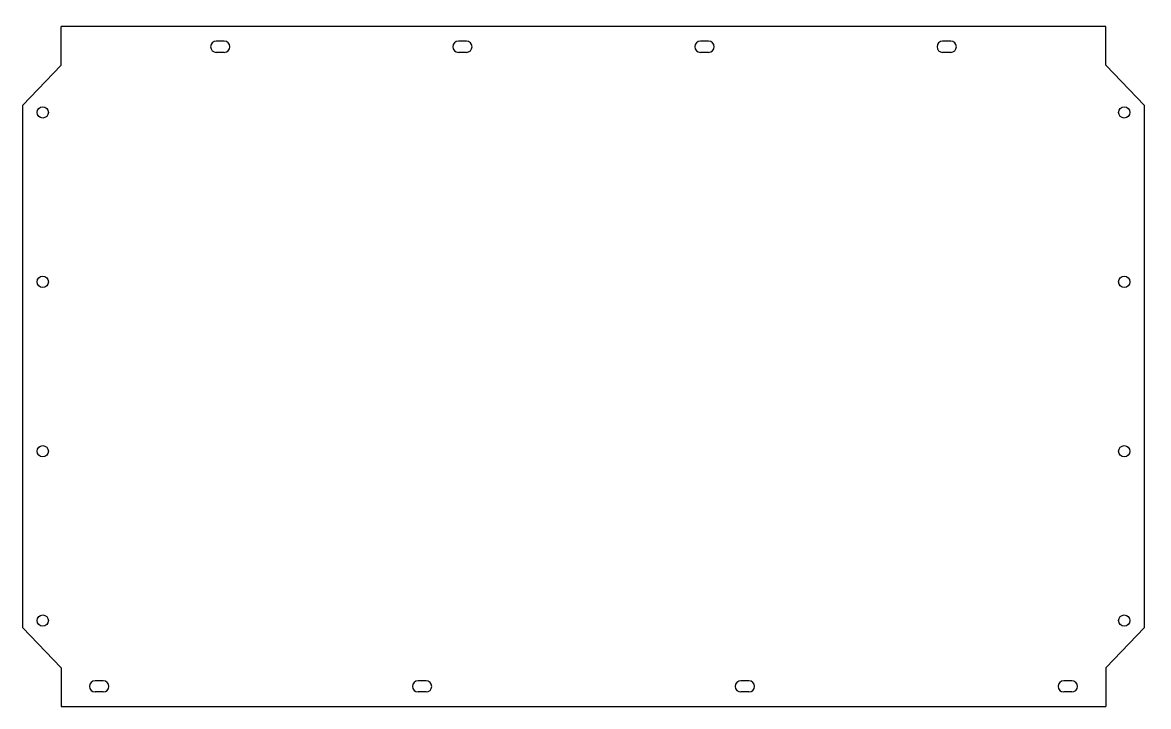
# Model space of a CAD drawing. Header units: millimetres. Extents: x 10 to 1405, y -69 to 779.
import ezdxf

# ---------------------------------------------------------------- set-up
doc = ezdxf.new("R2010")
doc.units = ezdxf.units.MM

msp = doc.modelspace()

# ---------------------------------------------------------------- linework, layer by layer
for p, q in [((57.7, 725.8), (57.7, 773.8)), ((1351.7, 725.8), (1351.7, 773.8)), ((259.7, 755.8), (249.7, 755.8)), ((559.7, 755.8), (549.7, 755.8)), ((859.7, 755.8), (849.7, 755.8)), ((1159.7, 755.8), (1149.7, 755.8)), ((259.7, 741.8), (249.7, 741.8)), ((559.7, 741.8), (549.7, 741.8)), ((859.7, 741.8), (849.7, 741.8)), ((1159.7, 741.8), (1149.7, 741.8)), ((57.7, 725.8), (9.7, 675.8)), ((1351.7, 725.8), (1399.7, 675.8)), ((57.7, -21.2), (9.7, 28.8)), ((1351.7, -21.2), (1399.7, 28.8)), ((57.7, -21.2), (57.7, -69.2)), ((1351.7, -21.2), (1351.7, -69.2)), ((109.7, -37.2), (99.7, -37.2)), ((509.7, -37.2), (499.7, -37.2)), ((909.7, -37.2), (899.7, -37.2)), ((1309.7, -37.2), (1299.7, -37.2)), ((109.7, -51.2), (99.7, -51.2)), ((509.7, -51.2), (499.7, -51.2)), ((909.7, -51.2), (899.7, -51.2)), ((1309.7, -51.2), (1299.7, -51.2))]:
    msp.add_line(p, q)
for points in [[(1351.7, 773.8), (57.7, 773.8)], [(9.7, 675.8), (9.7, 28.8)], [(1399.7, 28.8), (1399.7, 675.8)], [(57.7, -69.2), (1351.7, -69.2)]]:
    msp.add_lwpolyline(points)
msp.add_lwpolyline([(1404.7, 778.8)], close=True)
for centre in [(34.7, 667.3), (1374.7, 667.3), (34.7, 457.3), (1374.7, 457.3), (34.7, 247.3), (1374.7, 247.3), (34.7, 37.3), (1374.7, 37.3)]:
    msp.add_circle(centre, 7)
for centre, start, end in [((249.7, 748.8), 90, 270), ((259.7, 748.8), 270, 90), ((549.7, 748.8), 90, 270), ((559.7, 748.8), 270, 90), ((849.7, 748.8), 90, 270), ((859.7, 748.8), 270, 90), ((1149.7, 748.8), 90, 270), ((1159.7, 748.8), 270, 90), ((99.7, -44.2), 90, 270), ((109.7, -44.2), 270, 90), ((499.7, -44.2), 90, 270), ((509.7, -44.2), 270, 90), ((899.7, -44.2), 90, 270), ((909.7, -44.2), 270, 90), ((1299.7, -44.2), 90, 270), ((1309.7, -44.2), 270, 90)]:
    msp.add_arc(centre, 7, start, end)

doc.saveas('drawing.dxf')
